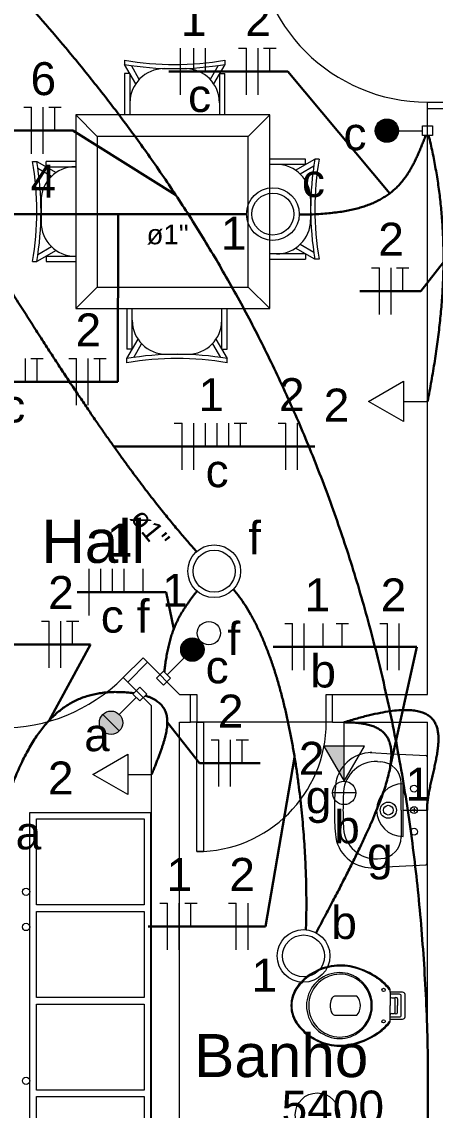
# Model space of a CAD drawing. Header units: inches. Extents: x 82 to 150, y -19 to 82.
# Drawn here: x 95.2 to 97.41, y 4.04 to 9.87 of the extents above; entities that cross this region are included whole.
import ezdxf
from ezdxf.enums import TextEntityAlignment as Align

# ---------------------------------------------------------------- set-up
doc = ezdxf.new("R2010")
doc.units = ezdxf.units.IN
doc.header["$MEASUREMENT"] = 0
doc.linetypes.add('HIDDEN', pattern=[0.375, 0.25, -0.125])
for name, color, linetype, lineweight in [('BASE', 7, 'Continuous', 5), ('EL-Condutos', 8, 'Continuous', 30), ('EL-Fios', 1, 'Continuous', 20), ('EL-Textos fios', 7, 'Continuous', 30), ('MOVEIS', 253, 'Continuous', 20), ('P-SIMBOL', 5, 'Continuous', 20), ('TEXTO', 7, 'Continuous', 20)]:
    doc.layers.add(name, color=color, linetype=linetype, lineweight=lineweight)
doc.styles.add('Arial', font='arial.ttf')

msp = doc.modelspace()

# ---------------------------------------------------------------- hatches: boundary and pattern name
at = {"layer": 'P-SIMBOL', "linetype": 'Continuous'}
for points in [[(97.1547, 9.3462), (97.1547, 9.2837), (97.0922, 9.2837), (97.0927, 9.2933), (97.0982, 9.3103), (97.1042, 9.3208), (97.1112, 9.3288), (97.1217, 9.3368), (97.1347, 9.3429), (97.1477, 9.3458), (97.1547, 9.3456)], [(97.1547, 9.3462), (97.1547, 9.2837), (97.2172, 9.2837), (97.2167, 9.2933), (97.2112, 9.3103), (97.2052, 9.3208), (97.1982, 9.3288), (97.1877, 9.3368), (97.1747, 9.3429), (97.1617, 9.3458), (97.1547, 9.3456)], [(97.1547, 9.2212), (97.1547, 9.2837), (97.0922, 9.2837), (97.0927, 9.274), (97.0982, 9.257), (97.1042, 9.2465), (97.1112, 9.2385), (97.1217, 9.2305), (97.1347, 9.2244), (97.1477, 9.2215), (97.1547, 9.2217)], [(97.1547, 9.2212), (97.1547, 9.2837), (97.2172, 9.2837), (97.2167, 9.274), (97.2112, 9.257), (97.2052, 9.2465), (97.1982, 9.2385), (97.1877, 9.2305), (97.1747, 9.2244), (97.1617, 9.2215), (97.1547, 9.2217)], [(95.6335, 6.1558), (95.6777, 6.1116), (95.6335, 6.0675), (95.627, 6.0746), (95.6189, 6.0905), (95.6157, 6.1022), (95.615, 6.1128), (95.6168, 6.1259), (95.6216, 6.1394), (95.6288, 6.1506), (95.6339, 6.1555)], [(95.6335, 6.1558), (95.6777, 6.1116), (95.7219, 6.1558), (95.7147, 6.1623), (95.6988, 6.1704), (95.6871, 6.1736), (95.6765, 6.1743), (95.6634, 6.1725), (95.6499, 6.1677), (95.6387, 6.1605), (95.6339, 6.1555)], [(95.7219, 6.0675), (95.6777, 6.1116), (95.7219, 6.1558), (95.7284, 6.1486), (95.7365, 6.1328), (95.7396, 6.1211), (95.7403, 6.1105), (95.7386, 6.0974), (95.7337, 6.0839), (95.7266, 6.0727), (95.7215, 6.0678)], [(95.7219, 6.0674), (95.6777, 6.1116), (95.6335, 6.0675), (95.6407, 6.0609), (95.6565, 6.0528), (95.6682, 6.0497), (95.6788, 6.049), (95.6919, 6.0507), (95.7054, 6.0556), (95.7167, 6.0627), (95.7215, 6.0678)], [(96.9258, 5.9852), (96.9258, 5.7977), (96.8175, 5.9852)]]:
    msp.add_hatch(color=256, dxfattribs=at).paths.add_polyline_path(points)

# ---------------------------------------------------------------- linework, layer by layer
at = {"layer": 'BASE'}
for p, q in [((97.3722, 6.2637), (97.3722, 9.4022)), ((97.3722, 9.4022), (97.5222, 9.4022)), ((95.7677, 6.3292), (95.8737, 6.4352)), ((96.0452, 6.2637), (95.8737, 6.4352)), ((95.8952, 6.2017), (95.7677, 6.3292)), ((96.0452, 6.2637), (96.1027, 6.2637)), ((96.1027, 6.1137), (96.1027, 6.2637)), ((96.8642, 6.2637), (97.3722, 6.2637)), ((96.8642, 6.1137), (96.8642, 6.2637)), ((95.8952, 3.6102), (95.8952, 6.2017)), ((96.0452, 3.6102), (96.0452, 6.1137)), ((96.0452, 6.1137), (96.1027, 6.1137)), ((96.8642, 6.1137), (96.1027, 6.1137)), ((96.8642, 6.1137), (97.3722, 6.1137)), ((97.3722, 3.6102), (97.3722, 6.1137))]:
    msp.add_line(p, q, dxfattribs=at)
at = {"layer": 'BASE', "linetype": 'Continuous'}
for points in [[(97.3722, 9.4022), (97.3722, 9.4367), (97.5222, 9.4367), (97.5222, 9.4022)], [(95.7677, 6.3292), (95.7432, 6.3537), (95.8492, 6.4597), (95.8737, 6.4352)], [(96.1027, 6.2637), (96.1377, 6.2637), (96.1377, 6.1137), (96.1027, 6.1137)], [(96.8642, 6.1137), (96.8297, 6.1137), (96.8297, 6.2637), (96.8642, 6.2637)]]:
    msp.add_lwpolyline(points, dxfattribs=at)
msp.add_lwpolyline([(96.1377, 6.1137), (96.1722, 6.1137), (96.1722, 5.4217), (96.1377, 5.4217), (96.1377, 6.1137), (96.1377, 6.1137)], close=True, dxfattribs=at)
for centre, radius, start, end in [((97.3722, 10.3597), 0.923, 180, 270), ((95.0907, 7.0062), 0.923, 225, 315), ((96.1377, 6.1137), 0.6923, 270, 0)]:
    msp.add_arc(centre, radius, start, end, dxfattribs=at)
at = {"layer": 'EL-Condutos', "linetype": 'Continuous'}
for points in [[(94.8948, 8.9758), (94.9061, 9.1979), (94.9181, 9.4065), (94.9309, 9.6018), (94.9446, 9.7845), (94.959, 9.955), (94.9744, 10.1138), (94.9905, 10.2614), (95.0076, 10.3982), (95.0255, 10.5247), (95.0444, 10.6414), (95.0642, 10.7488), (95.085, 10.8474), (95.1068, 10.9376), (95.1295, 11.0199), (95.1533, 11.0948), (95.1781, 11.1628), (95.204, 11.2243), (95.231, 11.2798), (95.259, 11.3299), (95.2882, 11.3749), (95.3185, 11.4154), (95.3499, 11.4518), (95.3825, 11.4847), (95.4164, 11.5145), (95.4514, 11.5416), (95.4876, 11.5666), (95.5251, 11.5899), (95.5639, 11.6121), (95.604, 11.6335), (95.6454, 11.6547)], [(94.2875, 11.0203), (94.336, 10.9452), (94.3992, 10.8629), (94.4759, 10.7731), (94.5649, 10.6751), (94.6651, 10.5687), (94.7753, 10.4533), (94.8943, 10.3286), (95.021, 10.194), (95.1541, 10.0492), (95.2926, 9.8937), (95.4352, 9.727), (95.5807, 9.5488), (95.7281, 9.3586), (95.876, 9.1559), (96.0235, 8.9404), (96.1692, 8.7115), (96.312, 8.4688), (96.4507, 8.212), (96.5842, 7.9404), (96.7113, 7.6538), (96.8308, 7.3517), (96.9416, 7.0336), (97.0425, 6.6992), (97.1322, 6.3478), (97.2097, 5.9792), (97.2738, 5.5929), (97.3232, 5.1884), (97.3569, 4.7653), (97.3736, 4.3232), (97.3722, 3.8616)], [(95.3194, 10.4522), (95.3022, 10.438), (95.286, 10.4214), (95.2709, 10.4024), (95.2567, 10.381), (95.2433, 10.3572), (95.2306, 10.3309), (95.2186, 10.3022), (95.2072, 10.2712), (95.1962, 10.2376), (95.1857, 10.2017), (95.1754, 10.1634), (95.1654, 10.1226), (95.1555, 10.0794), (95.1457, 10.0338), (95.1358, 9.9857), (95.1258, 9.9352), (95.1155, 9.8823), (95.105, 9.827), (95.0941, 9.7692), (95.0827, 9.7089), (95.0707, 9.6463), (95.0581, 9.5812), (95.0448, 9.5136), (95.0306, 9.4436), (95.0156, 9.3712), (94.9995, 9.2963), (94.9824, 9.219), (94.964, 9.1392), (94.9445, 9.057), (94.9235, 8.9723)], [(96.6851, 8.8337), (96.7337, 8.8345), (96.7796, 8.8364), (96.8229, 8.8393), (96.8637, 8.8433), (96.9021, 8.8483), (96.9381, 8.8543), (96.972, 8.8613), (97.0037, 8.8693), (97.0334, 8.8782), (97.0612, 8.8881), (97.0871, 8.8989), (97.1113, 8.9107), (97.1339, 8.9233), (97.155, 8.9368), (97.1746, 8.9511), (97.1928, 8.9663), (97.2098, 8.9823), (97.2257, 8.9991), (97.2405, 9.0167), (97.2544, 9.035), (97.2674, 9.0541), (97.2796, 9.074), (97.2912, 9.0945), (97.3022, 9.1157), (97.3128, 9.1377), (97.323, 9.1602), (97.3329, 9.1835), (97.3426, 9.2073), (97.3523, 9.2318), (97.3619, 9.2568)], [(97.3789, 9.2565), (97.3893, 9.2122), (97.3989, 9.168), (97.4078, 9.1239), (97.4159, 9.0798), (97.4234, 9.0357), (97.4301, 8.9917), (97.4361, 8.9475), (97.4413, 8.9033), (97.4458, 8.8589), (97.4496, 8.8143), (97.4527, 8.7696), (97.455, 8.7246), (97.4566, 8.6793), (97.4575, 8.6338), (97.4576, 8.5878), (97.457, 8.5415), (97.4557, 8.4948), (97.4537, 8.4476), (97.4509, 8.3999), (97.4474, 8.3517), (97.4432, 8.303), (97.4382, 8.2536), (97.4325, 8.2036), (97.4261, 8.153), (97.4189, 8.1016), (97.411, 8.0495), (97.4024, 7.9966), (97.3931, 7.9429), (97.383, 7.8884), (97.3722, 7.833)], [(95.0289, 8.837), (95.0917, 8.837), (95.151, 8.837), (95.207, 8.837), (95.26, 8.837), (95.3103, 8.837), (95.358, 8.837), (95.4035, 8.837), (95.447, 8.837), (95.4888, 8.837), (95.529, 8.837), (95.568, 8.837), (95.6059, 8.837), (95.6432, 8.837), (95.6799, 8.837), (95.7164, 8.837), (95.7528, 8.837), (95.7895, 8.837), (95.8268, 8.837), (95.8647, 8.837), (95.9037, 8.837), (95.944, 8.837), (95.9857, 8.837), (96.0292, 8.837), (96.0747, 8.837), (96.1224, 8.837), (96.1727, 8.837), (96.2257, 8.837), (96.2818, 8.837), (96.341, 8.837), (96.4038, 8.837)], [(94.963, 8.7148), (95.0262, 8.6123), (95.087, 8.514), (95.1457, 8.4201), (95.2023, 8.3302), (95.2568, 8.2443), (95.3094, 8.1623), (95.36, 8.0841), (95.4087, 8.0094), (95.4556, 7.9382), (95.5008, 7.8704), (95.5443, 7.8059), (95.5862, 7.7444), (95.6266, 7.6859), (95.6654, 7.6303), (95.7029, 7.5775), (95.7389, 7.5272), (95.7737, 7.4795), (95.8072, 7.4341), (95.8396, 7.3909), (95.8708, 7.3499), (95.901, 7.3108), (95.9302, 7.2737), (95.9585, 7.2382), (95.9859, 7.2044), (96.0125, 7.172), (96.0384, 7.1411), (96.0636, 7.1113), (96.0882, 7.0827), (96.1122, 7.0551), (96.1358, 7.0283)], [(96.333, 6.8268), (96.3659, 6.7848), (96.3971, 6.7391), (96.4266, 6.6899), (96.4543, 6.6375), (96.4805, 6.5822), (96.505, 6.5243), (96.528, 6.4639), (96.5495, 6.4014), (96.5695, 6.337), (96.5881, 6.271), (96.6053, 6.2036), (96.6211, 6.135), (96.6356, 6.0656), (96.6488, 5.9956), (96.6608, 5.9252), (96.6717, 5.8548), (96.6813, 5.7845), (96.6899, 5.7146), (96.6974, 5.6454), (96.7038, 5.5771), (96.7093, 5.5101), (96.7138, 5.4444), (96.7174, 5.3805), (96.7202, 5.3185), (96.7221, 5.2588), (96.7232, 5.2015), (96.7236, 5.147), (96.7233, 5.0955), (96.7224, 5.0472), (96.7208, 5.0024)], [(95.9632, 6.3835), (95.9654, 6.4022), (95.9678, 6.4202), (95.9702, 6.4377), (95.9728, 6.4546), (95.9755, 6.4711), (95.9784, 6.4871), (95.9815, 6.5026), (95.9847, 6.5177), (95.9882, 6.5325), (95.9919, 6.547), (95.9958, 6.5611), (96, 6.575), (96.0044, 6.5886), (96.0092, 6.6021), (96.0142, 6.6154), (96.0196, 6.6285), (96.0253, 6.6415), (96.0314, 6.6545), (96.0378, 6.6674), (96.0447, 6.6803), (96.0519, 6.6933), (96.0596, 6.7063), (96.0677, 6.7193), (96.0762, 6.7326), (96.0853, 6.7459), (96.0948, 6.7595), (96.1048, 6.7733), (96.1154, 6.7873), (96.1264, 6.8017), (96.1381, 6.8163)], [(95.0527, 5.4779), (95.0694, 5.5388), (95.0865, 5.5971), (95.1039, 5.6527), (95.1216, 5.7056), (95.1397, 5.756), (95.1582, 5.8039), (95.1771, 5.8492), (95.1965, 5.892), (95.2164, 5.9324), (95.2368, 5.9704), (95.2577, 6.0059), (95.2792, 6.0391), (95.3014, 6.07), (95.3241, 6.0986), (95.3475, 6.1249), (95.3717, 6.149), (95.3965, 6.1709), (95.4221, 6.1906), (95.4485, 6.2082), (95.4756, 6.2237), (95.5036, 6.2372), (95.5325, 6.2486), (95.5623, 6.2579), (95.593, 6.2653), (95.6246, 6.2708), (95.6572, 6.2744), (95.6909, 6.2761), (95.7256, 6.2759), (95.7613, 6.274), (95.7981, 6.2702)], [(95.8606, 6.2572), (95.8775, 6.2512), (95.893, 6.2446), (95.9071, 6.2375), (95.9197, 6.2299), (95.931, 6.2217), (95.9411, 6.213), (95.9498, 6.2037), (95.9573, 6.1939), (95.9637, 6.1835), (95.9689, 6.1726), (95.973, 6.1611), (95.976, 6.149), (95.978, 6.1364), (95.979, 6.1232), (95.9791, 6.1095), (95.9783, 6.0952), (95.9767, 6.0804), (95.9742, 6.0649), (95.9709, 6.0489), (95.9669, 6.0324), (95.9622, 6.0152), (95.9568, 5.9975), (95.9509, 5.9792), (95.9443, 5.9604), (95.9372, 5.9409), (95.9296, 5.9209), (95.9216, 5.9002), (95.9132, 5.879), (95.9044, 5.8572), (95.8952, 5.8349)], [(96.9258, 6.1137), (96.9971, 6.1351), (97.0618, 6.152), (97.12, 6.1648), (97.1721, 6.1735), (97.2184, 6.1784), (97.2592, 6.1797), (97.2948, 6.1776), (97.3255, 6.1723), (97.3515, 6.1639), (97.3733, 6.1527), (97.3911, 6.1389), (97.4052, 6.1227), (97.4159, 6.1043), (97.4235, 6.0838), (97.4283, 6.0615), (97.4306, 6.0376), (97.4307, 6.0122), (97.4289, 5.9856), (97.4255, 5.958), (97.4208, 5.9296), (97.4152, 5.9005), (97.4089, 5.871), (97.4021, 5.8413), (97.3953, 5.8115), (97.3888, 5.7819), (97.3827, 5.7526), (97.3775, 5.7239), (97.3734, 5.696), (97.3707, 5.669), (97.3697, 5.6432)], [(96.7752, 4.9852), (96.822, 5.0732), (96.866, 5.1567), (96.9071, 5.236), (96.9453, 5.311), (96.9806, 5.382), (97.013, 5.4489), (97.0425, 5.5119), (97.0691, 5.5712), (97.0928, 5.6267), (97.1136, 5.6786), (97.1316, 5.727), (97.1466, 5.7721), (97.1588, 5.8138), (97.1681, 5.8523), (97.1745, 5.8877), (97.178, 5.9201), (97.1787, 5.9495), (97.1764, 5.9762), (97.1713, 6.0002), (97.1633, 6.0216), (97.1525, 6.0404), (97.1388, 6.0569), (97.1222, 6.071), (97.1027, 6.0829), (97.0804, 6.0928), (97.0552, 6.1006), (97.0271, 6.1065), (96.9962, 6.1106), (96.9624, 6.1129), (96.9258, 6.1137)]]:
    msp.add_spline(points, degree=3, dxfattribs=at)
at = {"layer": 'EL-Condutos', "linetype": 'HIDDEN', "ltscale": 10}
for points in [[(97.3695, 3.143), (97.5266, 3.2875), (97.6756, 3.4271), (97.8168, 3.5619), (97.9504, 3.6922), (98.0766, 3.8181), (98.1955, 3.9396), (98.3075, 4.0569), (98.4127, 4.1702), (98.5113, 4.2796), (98.6035, 4.3852), (98.6896, 4.4872), (98.7696, 4.5857), (98.844, 4.6808), (98.9127, 4.7727), (98.9761, 4.8615), (99.0344, 4.9474), (99.0877, 5.0305), (99.1364, 5.1109), (99.1804, 5.1888), (99.2202, 5.2643), (99.2559, 5.3375), (99.2876, 5.4086), (99.3156, 5.4778), (99.3402, 5.5451), (99.3615, 5.6106), (99.3797, 5.6746), (99.395, 5.7372), (99.4076, 5.7985), (99.4178, 5.8586), (99.4257, 5.9177)], [(91.6685, 5.8665), (91.6537, 5.4338), (91.666, 5.0398), (91.7039, 4.6829), (91.766, 4.3615), (91.8508, 4.0739), (91.9569, 3.8184), (92.0828, 3.5934), (92.227, 3.3972), (92.3882, 3.2282), (92.5648, 3.0847), (92.7554, 2.965), (92.9586, 2.8675), (93.1729, 2.7905), (93.3967, 2.7324), (93.6288, 2.6915), (93.8676, 2.6661), (94.1116, 2.6546), (94.3595, 2.6553), (94.6097, 2.6666), (94.8608, 2.6867), (95.1114, 2.7142), (95.36, 2.7472), (95.6051, 2.7841), (95.8453, 2.8233), (96.0791, 2.863), (96.3051, 2.9018), (96.5219, 2.9378), (96.7279, 2.9694), (96.9217, 2.995), (97.1018, 3.0129)]]:
    msp.add_spline(points, degree=3, dxfattribs=at)
at = {"layer": 'EL-Fios', "color": 5}
for p, q in [((96.0498, 9.4759), (96.0498, 9.7259)), ((96.1204, 9.6009), (96.1204, 9.7259)), ((96.1829, 9.6009), (96.1829, 9.7259)), ((96.3611, 9.7259), (96.4028, 9.7259)), ((96.4028, 9.4759), (96.4028, 9.7259)), ((96.4653, 9.4759), (96.4653, 9.7259)), ((96.4944, 9.7259), (96.5611, 9.7259)), ((96.5278, 9.6009), (96.5278, 9.7259)), ((95.2108, 9.4088), (95.2525, 9.4088)), ((95.2525, 9.1588), (95.2525, 9.4088)), ((95.315, 9.1588), (95.315, 9.4088)), ((95.3442, 9.4088), (95.4108, 9.4088)), ((95.3775, 9.2838), (95.3775, 9.4088)), ((97.0731, 8.549), (97.1148, 8.549)), ((97.1148, 8.299), (97.1148, 8.549)), ((97.1773, 8.299), (97.1773, 8.549)), ((97.2065, 8.549), (97.2731, 8.549)), ((97.2398, 8.424), (97.2398, 8.549)), ((95.2193, 7.938), (95.2193, 8.063)), ((95.2485, 8.063), (95.3152, 8.063)), ((95.2818, 7.938), (95.2818, 8.063)), ((95.452, 8.063), (95.4936, 8.063)), ((95.4936, 7.813), (95.4936, 8.063)), ((95.5561, 7.813), (95.5561, 8.063)), ((95.5853, 8.063), (95.652, 8.063)), ((95.6186, 7.938), (95.6186, 8.063)), ((96.0165, 7.7157), (96.0582, 7.7157)), ((96.0582, 7.4657), (96.0582, 7.7157)), ((96.1207, 7.4657), (96.1207, 7.7157)), ((96.1832, 7.5907), (96.1832, 7.7157)), ((96.2457, 7.5907), (96.2457, 7.7157)), ((96.3082, 7.5907), (96.3082, 7.7157)), ((96.3373, 7.7157), (96.404, 7.7157)), ((96.3707, 7.5907), (96.3707, 7.7157)), ((96.572, 7.7157), (96.6137, 7.7157)), ((96.6137, 7.4657), (96.6137, 7.7157)), ((96.6762, 7.4657), (96.6762, 7.7157)), ((95.5598, 6.6863), (95.5598, 6.9363)), ((95.6223, 6.8113), (95.6223, 6.9363)), ((95.6848, 6.8113), (95.6848, 6.9363)), ((95.7473, 6.8113), (95.7473, 6.9363)), ((95.8491, 6.8113), (95.8491, 6.9363)), ((95.3056, 6.6557), (95.3473, 6.6557)), ((95.3473, 6.4057), (95.3473, 6.6557)), ((95.4098, 6.4057), (95.4098, 6.6557)), ((95.439, 6.6557), (95.5056, 6.6557)), ((95.4723, 6.5307), (95.4723, 6.6557)), ((96.6079, 6.6428), (96.6496, 6.6428)), ((96.6496, 6.3928), (96.6496, 6.6428)), ((96.7121, 6.3928), (96.7121, 6.6428)), ((96.8139, 6.5178), (96.8139, 6.6428)), ((96.8824, 6.6428), (96.9491, 6.6428)), ((96.9158, 6.5178), (96.9158, 6.6428)), ((97.1171, 6.6428), (97.1588, 6.6428)), ((97.1588, 6.3928), (97.1588, 6.6428)), ((97.2213, 6.3928), (97.2213, 6.6428)), ((96.2138, 6.0205), (96.2555, 6.0205)), ((96.2555, 5.7705), (96.2555, 6.0205)), ((96.318, 5.7705), (96.318, 6.0205)), ((96.3472, 6.0205), (96.4138, 6.0205)), ((96.3805, 5.8955), (96.3805, 6.0205)), ((95.9389, 5.1453), (95.9805, 5.1453)), ((95.9805, 4.8953), (95.9805, 5.1453)), ((96.043, 4.8953), (96.043, 5.1453)), ((96.0722, 5.1453), (96.1389, 5.1453)), ((96.1055, 5.0203), (96.1055, 5.1453)), ((96.3069, 5.1453), (96.3486, 5.1453)), ((96.3486, 4.8953), (96.3486, 5.1453)), ((96.4111, 4.8953), (96.4111, 5.1453))]:
    msp.add_line(p, q, dxfattribs=at)
at = {"layer": 'EL-Textos fios'}
for p, q in [((96.6236, 9.6009), (95.9873, 9.6009)), ((97.1703, 8.9478), (96.6236, 9.6009)), ((95.4733, 9.2838), (95.1483, 9.2838)), ((96.0235, 8.9404), (95.4733, 9.2838)), ((95.7164, 8.837), (95.7145, 7.938)), ((97.4576, 8.5784), (97.3356, 8.424)), ((97.3356, 8.424), (97.0106, 8.424)), ((95.7145, 7.938), (94.8652, 7.938)), ((95.6935, 7.5907), (95.954, 7.5907)), ((95.954, 7.5907), (96.7692, 7.5907)), ((95.9734, 6.8113), (95.4973, 6.8113)), ((96.0136, 6.6137), (95.9734, 6.8113)), ((95.5681, 6.5307), (94.9318, 6.5307)), ((95.3463, 6.1235), (95.5681, 6.5307)), ((97.3143, 6.5178), (96.5454, 6.5178)), ((97.1738, 5.8829), (97.3143, 6.5178)), ((95.9792, 6.1129), (96.1513, 5.8955)), ((96.1513, 5.8955), (96.4763, 5.8955)), ((96.6608, 5.9252), (96.5041, 5.0203)), ((96.5041, 5.0203), (95.8764, 5.0203))]:
    msp.add_line(p, q, dxfattribs=at)
at = {"layer": 'MOVEIS'}
for p, q in [((95.7502, 9.6612), (95.7502, 9.6387)), ((95.8102, 9.5352), (95.7502, 9.6387)), ((95.8292, 9.5587), (95.7867, 9.6327)), ((96.2507, 9.6327), (96.2082, 9.5587)), ((96.2872, 9.6387), (96.2272, 9.5352)), ((96.2872, 9.6612), (96.2872, 9.6387)), ((95.7502, 9.5892), (95.7502, 9.3687)), ((95.7787, 9.5892), (95.7502, 9.5892)), ((95.7787, 9.5892), (95.7787, 9.3687)), ((96.0757, 9.6157), (95.9617, 9.6157)), ((96.2582, 9.5892), (96.2582, 9.3687)), ((96.2582, 9.5892), (96.2872, 9.5892)), ((96.2872, 9.3687), (96.2872, 9.5892)), ((95.6042, 9.2532), (95.4887, 9.3687)), ((96.5272, 9.3687), (96.4117, 9.2532)), ((95.2572, 9.1192), (95.2802, 9.1192)), ((95.2802, 9.1192), (95.3837, 9.0592)), ((95.4887, 9.1192), (95.3297, 9.1192)), ((95.3297, 9.0902), (95.3297, 9.1192)), ((96.7197, 9.1312), (96.5272, 9.1312)), ((96.7197, 9.1027), (96.5272, 9.1027)), ((96.6657, 9.0717), (96.7692, 9.1312)), ((96.7197, 9.1027), (96.7197, 9.1312)), ((96.7922, 9.1312), (96.7692, 9.1312)), ((95.2862, 9.0827), (95.3597, 9.0402)), ((95.3297, 9.0902), (95.4887, 9.0902)), ((96.6897, 9.0522), (96.7637, 9.0952)), ((95.3032, 8.9077), (95.3032, 8.7937)), ((96.7467, 8.8057), (96.7467, 8.9202)), ((95.3837, 8.6422), (95.2802, 8.5822)), ((95.3597, 8.6612), (95.2862, 8.6187)), ((96.7692, 8.5947), (96.6657, 8.6542)), ((96.7637, 8.6312), (96.6897, 8.6737)), ((95.2572, 8.5822), (95.2802, 8.5822)), ((95.3297, 8.6107), (95.4887, 8.6107)), ((95.3297, 8.6107), (95.3297, 8.5822)), ((95.3297, 8.5822), (95.4887, 8.5822)), ((96.7197, 8.6232), (96.5272, 8.6232)), ((96.5272, 8.5947), (96.7197, 8.5947)), ((96.7197, 8.6232), (96.7197, 8.5947)), ((96.7922, 8.5947), (96.7692, 8.5947)), ((95.6042, 8.4457), (95.4887, 8.3302)), ((96.4117, 8.4457), (96.5272, 8.3302)), ((95.7627, 8.3302), (95.7627, 8.1122)), ((95.7912, 8.1122), (95.7912, 8.3302)), ((96.2707, 8.1122), (96.2707, 8.3302)), ((96.2992, 8.1122), (96.2992, 8.3302)), ((95.7627, 8.0627), (95.8222, 8.1662)), ((96.2397, 8.1662), (96.2992, 8.0627)), ((95.7912, 8.1122), (95.7627, 8.1122)), ((95.7992, 8.0687), (95.8417, 8.1422)), ((96.2202, 8.1422), (96.2632, 8.0687)), ((96.2707, 8.1122), (96.2992, 8.1122)), ((95.7627, 8.0397), (95.7627, 8.0627)), ((95.9737, 8.0857), (96.0882, 8.0857)), ((96.2992, 8.0397), (96.2992, 8.0627)), ((97.0647, 5.9517), (97.1852, 5.9457)), ((97.0742, 5.9517), (97.0647, 5.9517)), ((97.1047, 5.9032), (97.1217, 5.9027)), ((97.1852, 5.9457), (97.3642, 5.9362)), ((97.3697, 5.9307), (97.3697, 5.6432)), ((97.2312, 5.6432), (97.2312, 5.7872)), ((97.2312, 5.6432), (97.2312, 5.4987)), ((97.3122, 5.6432), (97.2887, 5.6432)), ((97.3002, 5.6547), (97.3002, 5.6317)), ((97.3697, 5.3557), (97.3697, 5.6432)), ((97.1047, 5.3827), (97.1217, 5.3837)), ((97.0647, 5.3342), (97.1852, 5.3407)), ((97.1852, 5.3407), (97.3642, 5.3497)), ((97.1717, 4.6757), (97.1717, 4.6817)), ((97.1717, 4.6682), (97.1717, 4.6757)), ((97.1717, 4.6682), (97.1717, 4.5957)), ((97.2387, 4.6682), (97.1717, 4.6682)), ((96.9942, 4.6472), (96.8832, 4.6472)), ((97.2222, 4.6567), (97.1717, 4.6567)), ((97.1807, 4.6377), (97.1937, 4.6377)), ((97.1987, 4.5957), (97.1987, 4.6367)), ((97.2122, 4.6322), (97.2122, 4.5957)), ((97.2312, 4.5957), (97.2312, 4.6477)), ((97.2522, 4.5957), (97.2522, 4.6552)), ((97.1717, 4.5237), (97.1717, 4.5957)), ((97.1807, 4.5542), (97.1937, 4.5542)), ((97.1987, 4.5547), (97.1987, 4.5957)), ((97.2122, 4.5597), (97.2122, 4.5957)), ((97.2312, 4.5442), (97.2312, 4.5957)), ((97.2522, 4.5367), (97.2522, 4.5957)), ((96.8832, 4.5447), (96.9942, 4.5447)), ((97.1717, 4.5352), (97.2222, 4.5352)), ((97.1717, 4.5237), (97.2387, 4.5237)), ((97.1717, 4.5162), (97.1717, 4.5237)), ((97.1717, 4.5097), (97.1717, 4.5162))]:
    msp.add_line(p, q, dxfattribs=at)
for points in [[(96.5272, 9.3687), (95.4887, 9.3687), (95.4887, 8.3302), (96.5272, 8.3302), (96.5272, 9.3687), (96.5272, 9.3687)], [(96.4117, 9.2532), (95.6042, 9.2532), (95.6042, 8.4457), (96.4117, 8.4457), (96.4117, 9.2532), (96.4117, 9.2532)], [(95.8897, 3.6122), (95.2432, 3.6122), (95.2432, 5.6312), (95.8897, 5.6312), (95.8897, 3.6122), (95.8897, 3.6122)], [(95.8552, 5.1352), (95.2782, 5.1352), (95.2782, 5.5967), (95.8552, 5.5967), (95.8552, 5.1352), (95.8552, 5.1352)], [(95.8552, 4.6392), (95.2782, 4.6392), (95.2782, 5.1007), (95.8552, 5.1007), (95.8552, 4.6392), (95.8552, 4.6392)], [(95.8552, 4.1427), (95.2782, 4.1427), (95.2782, 4.6042), (95.8552, 4.6042), (95.8552, 4.1427), (95.8552, 4.1427)], [(95.8552, 3.6467), (95.2782, 3.6467), (95.2782, 4.1082), (95.8552, 4.1082), (95.8552, 3.6467), (95.8552, 3.6467)]]:
    msp.add_lwpolyline(points, close=True, dxfattribs=at)
for centre, radius in [((97.3002, 5.7587), 0.0185), ((97.1622, 5.6432), 0.0433), ((97.1622, 5.6432), 0.026), ((97.3002, 5.6432), 0.0185), ((97.3002, 5.5277), 0.0185), ((95.2227, 5.2062), 0.0196), ((95.2227, 5.0172), 0.0196), ((97.1372, 4.6802), 0.00865), ((97.1372, 4.5117), 0.00865), ((95.2227, 4.1932), 0.0196), ((96.7822, 4.0102), 0.1181)]:
    msp.add_circle(centre, radius, dxfattribs=at)
for centre, radius, start, end in [((96.0187, 11.2262), 1.5878, 260.271, 279.729), ((96.0187, 11.2037), 1.5878, 260.271, 279.729), ((95.9617, 9.4332), 0.1827, 90, 180), ((96.0757, 9.4332), 0.1827, 0, 90), ((93.6922, 8.8507), 1.5878, 350.271, 9.72903), ((93.7152, 8.8507), 1.5878, 350.271, 9.72903), ((96.5637, 8.9202), 0.1827, 0, 90), ((98.3342, 8.8632), 1.5878, 170.271, 189.729), ((98.3572, 8.8632), 1.5878, 170.271, 189.729), ((95.4857, 8.9077), 0.1827, 90, 180), ((95.4857, 8.7937), 0.1827, 180, 270), ((96.5637, 8.8057), 0.1827, 270, 0), ((95.9737, 8.2682), 0.1827, 180, 270), ((96.0882, 8.2682), 0.1827, 270, 0), ((96.0312, 6.4977), 1.5878, 80.271, 99.729), ((96.0312, 6.4747), 1.5878, 80.271, 99.729), ((97.0742, 5.7557), 0.1961, 90, 175.302), ((97.0957, 5.7307), 0.1731, 87.0582, 176.284), ((97.1157, 5.7872), 0.1154, 0, 87.0582), ((97.3637, 5.9307), 0.00577, 0, 87.0582), ((98.4432, 5.6432), 1.5696, 175.302, 180), ((98.4432, 5.6432), 1.5235, 176.284, 180), ((98.4432, 5.6432), 1.5696, 180, 184.698), ((98.4432, 5.6432), 1.5235, 180, 183.716), ((97.0957, 5.5557), 0.1731, 183.716, 272.942), ((97.0742, 5.5307), 0.1961, 184.698, 270), ((97.1157, 5.4987), 0.1154, 272.942, 0), ((97.3637, 5.3557), 0.00577, 272.942, 0), ((96.9042, 4.5267), 0.2861, 96.483, 121.073), ((96.9042, 4.5267), 0.281, 96.4778, 121.067), ((96.9062, 4.5327), 0.2807, 73.2378, 97.0453), ((96.9062, 4.5327), 0.2755, 84.2407, 97.0506), ((96.8852, 4.4282), 0.3816, 55.8497, 82.7065), ((96.8852, 4.4282), 0.3868, 55.8476, 74.7475), ((96.9187, 4.5087), 0.3093, 121.681, 141.84), ((96.9187, 4.5087), 0.3041, 121.686, 141.83), ((96.9032, 4.5922), 0.1806, 100.028, 138.778), ((96.9027, 4.5982), 0.1658, 100.808, 136.926), ((96.9037, 4.5967), 0.1675, 60.1948, 101.066), ((96.9022, 4.6047), 0.1682, 59.7019, 100.446), ((96.8987, 4.5952), 0.1781, 0.24878, 60.3441), ((96.9032, 4.5962), 0.168, 359.888, 60.0886), ((96.8932, 4.4432), 0.3645, 40.7546, 55.5359), ((96.8932, 4.4432), 0.3697, 41.9479, 55.5381), ((96.8127, 4.5962), 0.1719, 143.002, 180.128), ((96.8127, 4.5962), 0.1667, 143.02, 180.128), ((96.9012, 4.5962), 0.1768, 139.336, 180.055), ((96.9002, 4.5977), 0.164, 136.228, 180.664), ((97.1597, 4.6822), 0.0117, 358.309, 45.2439), ((97.1607, 4.6747), 0.0109, 6.98801, 38.6516), ((97.2387, 4.6542), 0.0136, 3.68018, 91.2989), ((96.9487, 4.5957), 0.0976, 159.222, 200.778), ((96.8827, 4.6192), 0.0278, 89.1095, 156.49), ((96.9342, 4.5957), 0.0788, 319.312, 40.6882), ((97.1812, 4.6472), 0.0096, 184.718, 267.985), ((97.1927, 4.6512), 0.0137, 274.052, 294.02), ((97.2032, 4.6242), 0.0151, 70.6125, 109.658), ((97.2057, 4.6322), 0.00683, 43.936, 67.4017), ((97.2042, 4.6327), 0.00769, 357.957, 36.1023), ((97.2227, 4.6482), 0.0084, 358.275, 91.725), ((96.8127, 4.5957), 0.1719, 179.872, 216.998), ((96.8127, 4.5957), 0.1667, 179.872, 216.98), ((96.9012, 4.5957), 0.1768, 179.945, 220.664), ((96.9002, 4.5942), 0.164, 179.336, 223.772), ((96.8827, 4.5722), 0.0278, 203.51, 270.891), ((96.8987, 4.5967), 0.1781, 299.656, 359.751), ((96.9032, 4.5957), 0.168, 299.911, 0.11224), ((97.1812, 4.5447), 0.0096, 92.0149, 175.282), ((97.1927, 4.5407), 0.0137, 65.9796, 85.9479), ((97.2032, 4.5672), 0.0151, 250.342, 289.388), ((97.2057, 4.5597), 0.00683, 292.598, 316.064), ((97.2042, 4.5592), 0.00769, 323.898, 2.04285), ((96.9187, 4.6832), 0.3093, 218.16, 238.319), ((96.9187, 4.6832), 0.3041, 218.17, 238.314), ((96.8932, 4.7482), 0.3645, 304.464, 319.245), ((96.8932, 4.7482), 0.3697, 304.462, 318.052), ((97.1597, 4.5097), 0.0117, 314.756, 1.69141), ((97.1607, 4.5172), 0.0109, 321.348, 353.012), ((97.2227, 4.5437), 0.0084, 268.275, 1.72504), ((97.2387, 4.5372), 0.0136, 268.701, 356.32), ((96.9032, 4.5997), 0.1806, 221.222, 259.972), ((96.9027, 4.5937), 0.1658, 223.074, 259.192), ((96.9037, 4.5952), 0.1675, 258.934, 299.805), ((96.9022, 4.5872), 0.1682, 259.554, 300.298), ((96.8852, 4.7637), 0.3816, 277.293, 304.15), ((96.8852, 4.7637), 0.3868, 285.252, 304.152), ((96.9042, 4.6652), 0.2861, 238.927, 263.517), ((96.9042, 4.6652), 0.281, 238.933, 263.522), ((96.9062, 4.6592), 0.2807, 262.955, 286.762), ((96.9062, 4.6592), 0.2755, 262.949, 275.759)]:
    msp.add_arc(centre, radius, start, end, dxfattribs=at)
at = {"layer": 'P-SIMBOL'}
for p, q in [((97.1547, 9.2212), (97.1547, 9.3462)), ((97.2172, 9.2837), (97.3457, 9.2837)), ((97.3457, 9.2572), (97.3457, 9.3102)), ((97.3457, 9.3102), (97.3987, 9.3102)), ((97.3987, 9.3102), (97.3987, 9.2572)), ((97.3987, 9.2572), (97.3457, 9.2572)), ((97.0567, 7.833), (97.2442, 7.9412)), ((97.2442, 7.9412), (97.2442, 7.7247)), ((97.2442, 7.7247), (97.0567, 7.833)), ((97.2442, 7.833), (97.3722, 7.833)), ((96.0691, 6.4591), (95.9782, 6.3682)), ((95.922, 6.3495), (95.9595, 6.387)), ((95.9595, 6.387), (95.997, 6.3495)), ((95.794, 6.2655), (95.8315, 6.303)), ((95.8315, 6.303), (95.869, 6.2655)), ((95.9594, 6.312), (95.922, 6.3495)), ((95.997, 6.3495), (95.9594, 6.312)), ((95.7219, 6.1558), (95.8127, 6.2467)), ((95.8314, 6.228), (95.794, 6.2655)), ((95.869, 6.2655), (95.8314, 6.228)), ((95.7219, 6.0675), (95.6335, 6.1558)), ((96.9258, 5.9852), (96.9258, 6.1137)), ((96.8175, 5.9852), (96.9258, 5.7977)), ((97.034, 5.9852), (96.8175, 5.9852)), ((96.9258, 5.7977), (96.9258, 5.9852)), ((96.9258, 5.7977), (97.034, 5.9852)), ((95.5797, 5.8349), (95.7672, 5.9431)), ((95.7672, 5.9431), (95.7672, 5.7266)), ((95.7672, 5.7266), (95.5797, 5.8349)), ((95.7672, 5.8349), (95.8952, 5.8349)), ((97.2412, 5.502), (97.2412, 5.7845)), ((96.9883, 5.7352), (96.8633, 5.7352)), ((97.2412, 5.6432), (97.3697, 5.6432))]:
    msp.add_line(p, q, dxfattribs=at)
at = {"layer": 'P-SIMBOL', "const_width": 0.0625}
msp.add_lwpolyline([(96.1443, 6.5031, 1), (96.0818, 6.5031, 1)], format="xyb", close=True, dxfattribs=at)
at = {"layer": 'P-SIMBOL'}
for centre, radius in [((97.1547, 9.2837), 0.0625), ((96.5443, 8.837), 0.1412), ((96.5443, 8.837), 0.1125), ((96.23, 6.9235), 0.1412), ((96.23, 6.9235), 0.1125), ((96.2017, 6.5917), 0.0625), ((96.1131, 6.5031), 0.0625), ((96.1133, 6.5033), 0.0625), ((95.6777, 6.1116), 0.0625), ((96.9258, 5.7352), 0.0625), ((96.7087, 4.862), 0.1412), ((96.7087, 4.862), 0.1125)]:
    msp.add_circle(centre, radius, dxfattribs=at)
msp.add_arc((97.2412, 5.6432), 0.1412, 90, 270, dxfattribs=at)

# ---------------------------------------------------------------- texts
at = {"layer": 'TEXTO', "style": 'Arial'}
for s, height, p in [('1', 0.1765, (96.1202, 9.7382)), ('2', 0.1765, (96.4652, 9.7382)), ('6', 0.1765, (95.3152, 9.4212)), ('c', 0.1765, (96.1517, 9.3307)), ('4', 0.1765, (95.3152, 8.8712)), ('c', 0.1765, (96.7612, 8.8752)), ('1', 0.1765, (96.3342, 8.5927)), ('ø1"', 0.1059, (95.9807, 8.6432)), ('2', 0.1765, (97.1772, 8.5612)), ('2', 0.1765, (95.5562, 8.0752)), ('1', 0.1765, (96.2142, 7.7282)), ('2', 0.1765, (96.6452, 7.7282)), ('2', 0.1765, (96.8852, 7.6722)), ('c', 0.1765, (95.1567, 7.6677)), ('c', 0.1765, (96.2457, 7.3207)), ('Hall', 0.23076, (95.5822, 6.8987)), ('1', 0.1765, (95.7242, 6.9487)), ('f', 0.1765, (96.4467, 6.9617)), ('2', 0.1765, (95.4097, 6.6682)), ('1', 0.1765, (96.0197, 6.6797)), ('1', 0.1765, (96.7827, 6.6552)), ('2', 0.1765, (97.1902, 6.6552)), ('f', 0.1765, (95.8492, 6.5412)), ('c', 0.1765, (95.6847, 6.5412)), ('b', 0.1765, (96.8137, 6.2477)), ('2', 0.1765, (96.3182, 6.0327)), ('2', 0.1765, (96.7517, 5.7797)), ('2', 0.1765, (95.4082, 5.6742)), ('1', 0.1765, (97.3227, 5.6417)), ('g', 0.1765, (96.7887, 5.5732)), ('b', 0.1765, (96.9412, 5.4122)), ('a', 0.1765, (95.2352, 5.3802)), ('g', 0.1765, (97.1172, 5.2702)), ('1', 0.1765, (96.0432, 5.1577)), ('2', 0.1765, (96.3797, 5.1577)), ('b', 0.1765, (96.9257, 4.9002)), ('1', 0.1765, (96.4987, 4.6177)), ('Banho', 0.23076, (96.5892, 4.1437)), ('5400', 0.1765, (96.8652, 3.9112))]:
    msp.add_text(s, height=height, dxfattribs=at).set_placement(p, align=Align.BOTTOM_CENTER)
for s, p in [('c', (97.0457, 9.1262)), ('a', (95.6712, 5.9062))]:
    msp.add_text(s, height=0.1765, dxfattribs=at).set_placement(p, align=Align.BOTTOM_RIGHT)
msp.add_text('ø1"', height=0.1059, rotation=309.0296, dxfattribs=at).set_placement((95.8222, 7.0992), align=Align.BOTTOM_CENTER)
for s, p in [('f', (96.3007, 6.4212)), ('c', (96.1842, 6.2697))]:
    msp.add_text(s, height=0.1765, dxfattribs=at).set_placement(p, align=Align.BOTTOM_LEFT)

doc.saveas('drawing.dxf')
